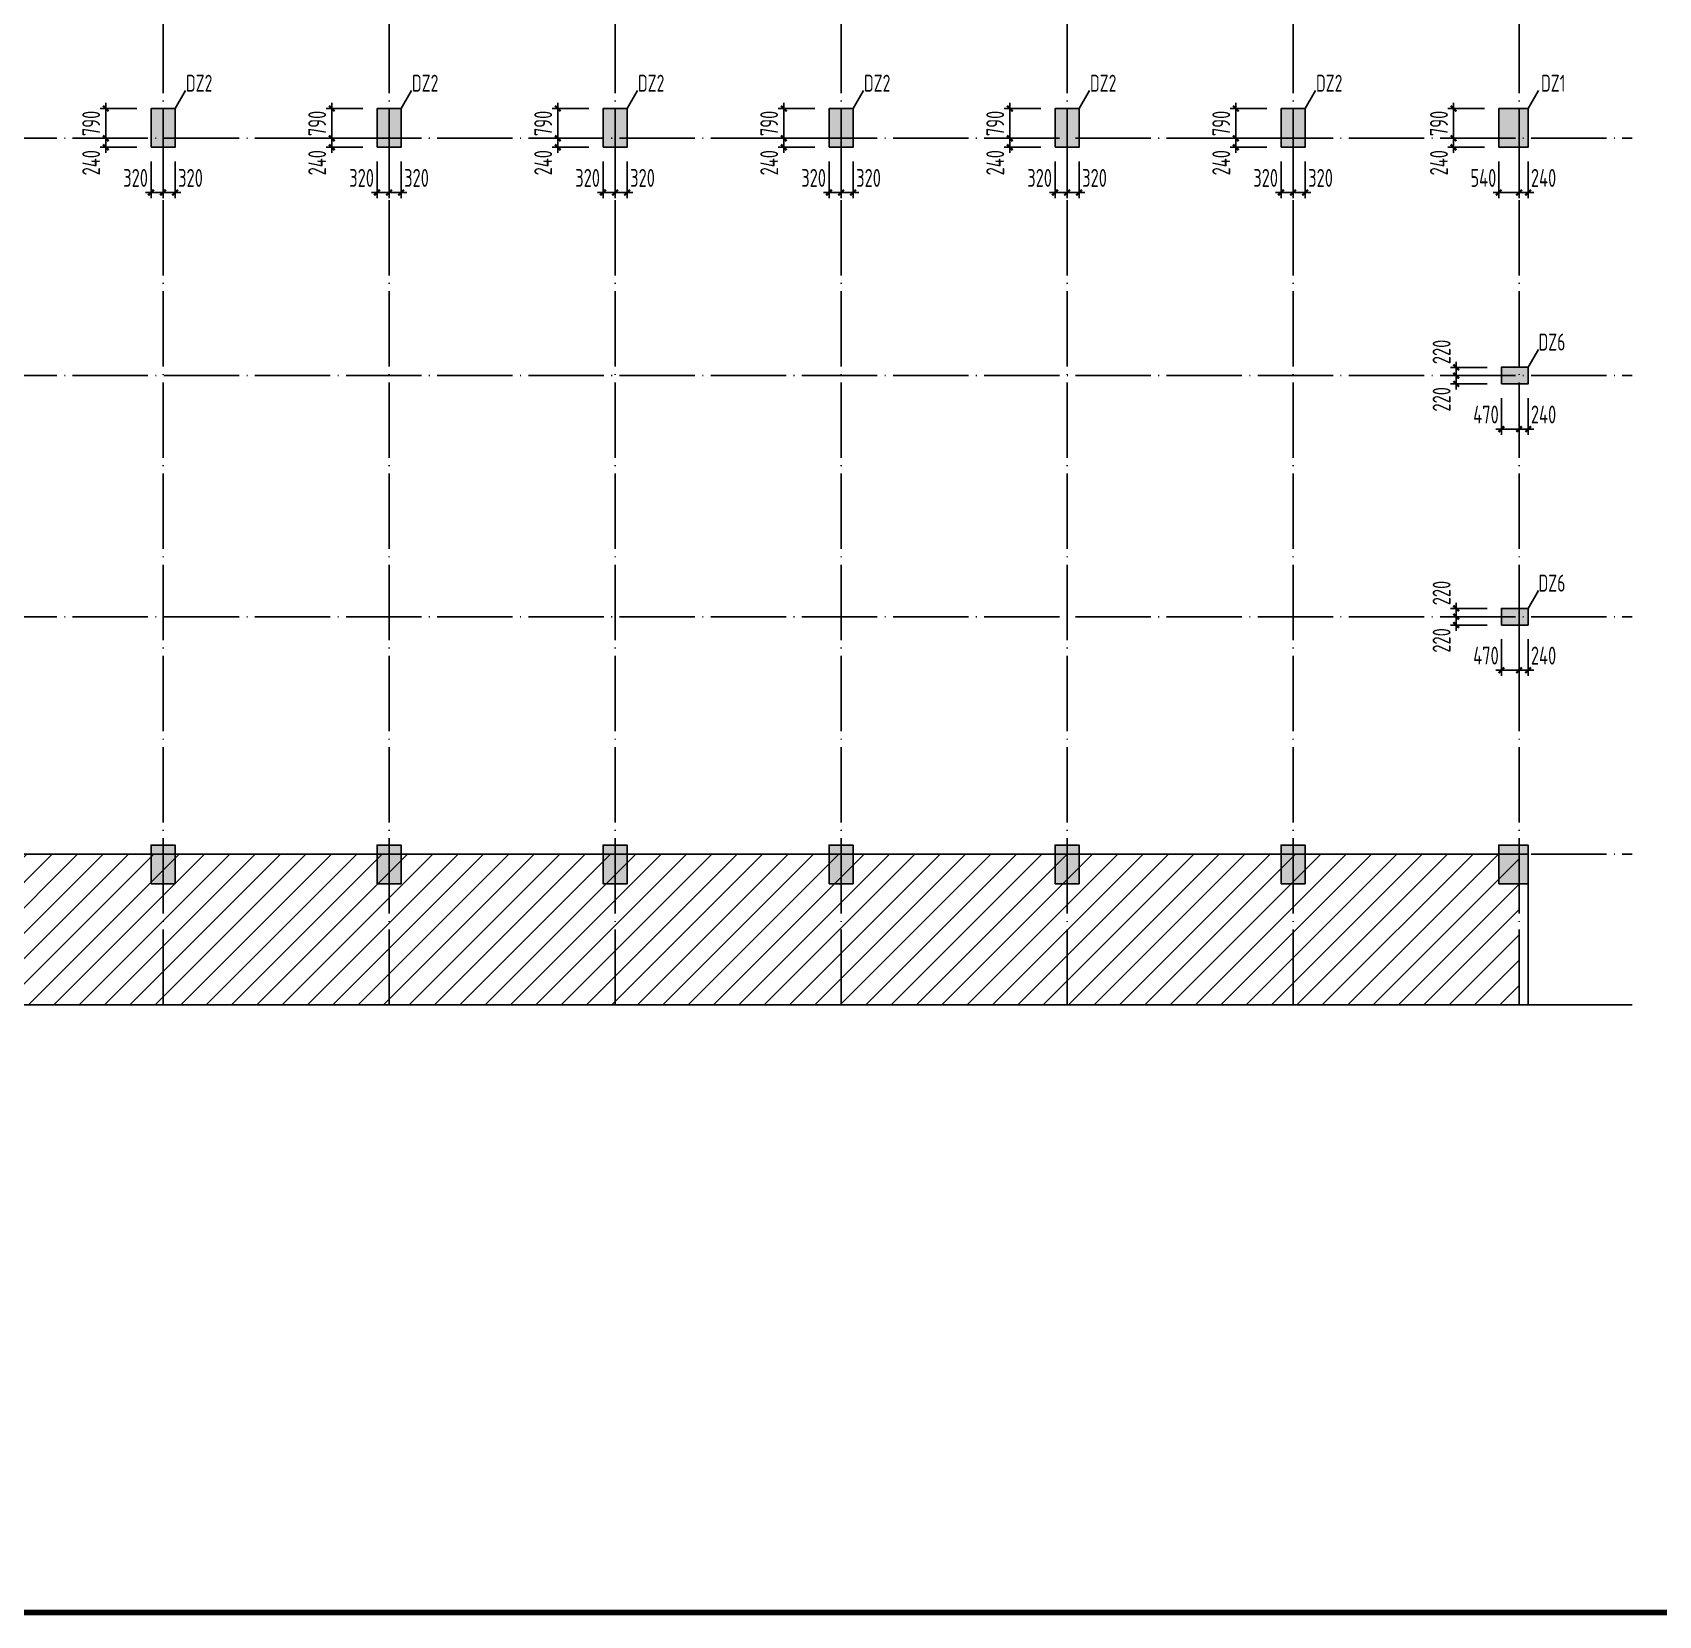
# Model space of a CAD drawing. Extents: x 2303022 to 2899168, y 17226141 to 18257813.
# Drawn here: x 2459841 to 2503007, y 17959585 to 18001603 of the extents above; entities that cross this region are included whole.
import ezdxf
from ezdxf.enums import TextEntityAlignment as Align

# ---------------------------------------------------------------- set-up
doc = ezdxf.new("R2010")
doc.units = 0
doc.header["$LTSCALE"] = 1000
doc.header["$MEASUREMENT"] = 0
doc.linetypes.add('DOTE', pattern=[2.42, 2, -0.2, 0.02, -0.2])
doc.layers.get('Defpoints').update_dxf_attribs({"color": 250})
for name, color, linetype in [('3T_WOOD', 21, 'Continuous'), ('COLU', 253, 'Continuous'), ('COLU_DIM', 3, 'Continuous'), ('COLU_HATCH', 251, 'Continuous'), ('DIM_SYMB', 165, 'Continuous'), ('DOTE', 1, 'DOTE'), ('LVTRY', 6, 'Continuous'), ('STAIR', 4, 'Continuous'), ('TK', 4, 'Continuous')]:
    doc.layers.add(name, color=color, linetype=linetype)
doc.styles.add('TSSD_Dimension', font='Tssdeng.shx', dxfattribs={"width": 0.7, "bigfont": 'hztxt.shx'})
doc.styles.add('TSSD_REIN', font='tssdeng.shx', dxfattribs={"width": 0.7, "bigfont": 'tssdchn.shx'})
doc.dimstyles.new('TSSD_150_150', dxfattribs={"dimtxt": 475, "dimasz": 150, "dimexe": 150, "dimexo": 375, "dimgap": 150, "dimtad": 1, "dimdec": 0, "dimzin": 0, "dimdsep": 46, "dimtxsty": 'TSSD_Dimension', "dimblk": 'ARCHTICK', "dimcen": 0, "dimdle": 150, "dimclrt": 7, "dimadec": 0, "dimazin": 0, "dimtfac": 1, "dimtdec": 0, "dimtix": 1, "dimtmove": 2, "dimatfit": 3, "dimfxl": 0, "dimtolj": 1, "dimtzin": 0, "dimarcsym": 0})

# ---------------------------------------------------------------- blocks, each defined once
blk = doc.blocks.new('GeYuanFrame_05228810', base_point=(20.09, 4.53))
at = {"layer": 'TK', "const_width": 1}
blk.add_lwpolyline([(45.09, 588.53), (1061.09, 588.53), (1061.09, 14.53), (45.09, 14.53)], close=True, dxfattribs=at)
blk = doc.blocks.new('_ArchTick')
at = {"color": 0, "linetype": 'ByBlock', "const_width": 0.4}
blk.add_lwpolyline([(-0.5, -0.5), (0.5, 0.5)], dxfattribs=at)
blk = doc.blocks.new('*D117')
at = {"layer": 'COLU_DIM', "color": 0, "lineweight": -2}
for p, q in [((2499307, 17998181), (2499307, 17997206)), ((2499547, 17998181), (2499547, 17997206)), ((2499307, 17997356), (2499157, 17997356)), ((2499547, 17997356), (2499307, 17997356)), ((2499547, 17997356), (2499697, 17997356))]:
    blk.add_line(p, q, dxfattribs=at)
at = {"layer": 'Defpoints', "color": 0}
for p in [(2499307, 17998556), (2499547, 17998556), (2499307, 17997356)]:
    blk.add_point(p, dxfattribs=at)
at = {"layer": 'COLU_DIM', "color": 0, "lineweight": -2, "xscale": 150, "yscale": 150, "zscale": 150}
blk.add_blockref('_ArchTick', (2499307, 17997356), dxfattribs=at)
at = {"layer": 'COLU_DIM', "color": 0, "lineweight": -2, "xscale": 150, "yscale": 150, "zscale": 150, "rotation": 180}
blk.add_blockref('_ArchTick', (2499547, 17997356), dxfattribs=at)
at = {"layer": 'COLU_DIM', "color": 7, "insert": (2499956, 17997744), "char_height": 475, "attachment_point": 5, "style": 'TSSD_Dimension'}
blk.add_mtext('\\A1;240', dxfattribs=at)
blk = doc.blocks.new('*D118')
at = {"layer": 'COLU_DIM', "color": 0, "lineweight": -2}
for p, q in [((2498767, 17998181), (2498767, 17997206)), ((2499307, 17998181), (2499307, 17997206)), ((2499457, 17997356), (2498617, 17997356))]:
    blk.add_line(p, q, dxfattribs=at)
at = {"layer": 'Defpoints', "color": 0}
for p in [(2498767, 17998556), (2499307, 17998556), (2498767, 17997356)]:
    blk.add_point(p, dxfattribs=at)
at = {"layer": 'COLU_DIM', "color": 0, "lineweight": -2, "xscale": 150, "yscale": 150, "zscale": 150, "rotation": 180}
blk.add_blockref('_ArchTick', (2498767, 17997356), dxfattribs=at)
at = {"layer": 'COLU_DIM', "color": 0, "lineweight": -2, "xscale": 150, "yscale": 150, "zscale": 150}
blk.add_blockref('_ArchTick', (2499307, 17997356), dxfattribs=at)
at = {"layer": 'COLU_DIM', "color": 7, "insert": (2498358, 17997744), "char_height": 475, "attachment_point": 5, "style": 'TSSD_Dimension'}
blk.add_mtext('\\A1;540', dxfattribs=at)
blk = doc.blocks.new('*D119')
at = {"layer": 'COLU_DIM', "color": 0, "lineweight": -2}
for p, q in [((2498392, 17998796), (2497417, 17998796)), ((2497567, 17998796), (2497567, 17998946)), ((2497567, 17998556), (2497567, 17998796)), ((2498392, 17998556), (2497417, 17998556)), ((2497567, 17998556), (2497567, 17998406))]:
    blk.add_line(p, q, dxfattribs=at)
at = {"layer": 'Defpoints', "color": 0}
for p in [(2497567, 17998796), (2498767, 17998796), (2498767, 17998556)]:
    blk.add_point(p, dxfattribs=at)
at = {"layer": 'COLU_DIM', "color": 0, "lineweight": -2, "xscale": 150, "yscale": 150, "zscale": 150}
for p, rotation in [((2497567, 17998796), 270), ((2497567, 17998556), 90)]:
    blk.add_blockref('_ArchTick', p, dxfattribs=dict(at, rotation=rotation))
at = {"layer": 'COLU_DIM', "color": 7, "insert": (2497179, 17998147), "char_height": 475, "attachment_point": 5, "rotation": 90, "style": 'TSSD_Dimension'}
blk.add_mtext('\\A1;240', dxfattribs=at)
blk = doc.blocks.new('*D120')
at = {"layer": 'COLU_DIM', "color": 0, "lineweight": -2}
for p, q in [((2497567, 17999586), (2497567, 17999736)), ((2498392, 17999586), (2497417, 17999586)), ((2497567, 17998796), (2497567, 17999586)), ((2498392, 17998796), (2497417, 17998796)), ((2497567, 17998796), (2497567, 17998646))]:
    blk.add_line(p, q, dxfattribs=at)
at = {"layer": 'Defpoints', "color": 0}
for p in [(2497567, 17999586), (2498767, 17999586), (2498767, 17998796)]:
    blk.add_point(p, dxfattribs=at)
at = {"layer": 'COLU_DIM', "color": 0, "lineweight": -2, "xscale": 150, "yscale": 150, "zscale": 150}
for p, rotation in [((2497567, 17999586), 270), ((2497567, 17998796), 90)]:
    blk.add_blockref('_ArchTick', p, dxfattribs=dict(at, rotation=rotation))
at = {"layer": 'COLU_DIM', "color": 7, "insert": (2497179, 17999191), "char_height": 475, "attachment_point": 5, "rotation": 90, "style": 'TSSD_Dimension'}
blk.add_mtext('\\A1;790', dxfattribs=at)
blk = doc.blocks.new('*D161')
at = {"layer": 'COLU_DIM', "color": 0, "lineweight": -2}
for p, q in [((2463307, 17998181), (2463307, 17997206)), ((2463627, 17998181), (2463627, 17997206)), ((2463777, 17997356), (2463157, 17997356))]:
    blk.add_line(p, q, dxfattribs=at)
at = {"layer": 'Defpoints', "color": 0}
for p in [(2463307, 17998556), (2463627, 17998556), (2463307, 17997356)]:
    blk.add_point(p, dxfattribs=at)
at = {"layer": 'COLU_DIM', "color": 0, "lineweight": -2, "xscale": 150, "yscale": 150, "zscale": 150, "rotation": 180}
blk.add_blockref('_ArchTick', (2463307, 17997356), dxfattribs=at)
at = {"layer": 'COLU_DIM', "color": 0, "lineweight": -2, "xscale": 150, "yscale": 150, "zscale": 150}
blk.add_blockref('_ArchTick', (2463627, 17997356), dxfattribs=at)
at = {"layer": 'COLU_DIM', "color": 7, "insert": (2464036, 17997744), "char_height": 475, "attachment_point": 5, "style": 'TSSD_Dimension'}
blk.add_mtext('\\A1;320', dxfattribs=at)
blk = doc.blocks.new('*D162')
at = {"layer": 'COLU_DIM', "color": 0, "lineweight": -2}
for p, q in [((2462987, 17998181), (2462987, 17997206)), ((2463307, 17998181), (2463307, 17997206)), ((2463457, 17997356), (2462837, 17997356))]:
    blk.add_line(p, q, dxfattribs=at)
at = {"layer": 'Defpoints', "color": 0}
for p in [(2462987, 17998556), (2463307, 17998556), (2462987, 17997356)]:
    blk.add_point(p, dxfattribs=at)
at = {"layer": 'COLU_DIM', "color": 0, "lineweight": -2, "xscale": 150, "yscale": 150, "zscale": 150, "rotation": 180}
blk.add_blockref('_ArchTick', (2462987, 17997356), dxfattribs=at)
at = {"layer": 'COLU_DIM', "color": 0, "lineweight": -2, "xscale": 150, "yscale": 150, "zscale": 150}
blk.add_blockref('_ArchTick', (2463307, 17997356), dxfattribs=at)
at = {"layer": 'COLU_DIM', "color": 7, "insert": (2462578, 17997744), "char_height": 475, "attachment_point": 5, "style": 'TSSD_Dimension'}
blk.add_mtext('\\A1;320', dxfattribs=at)
blk = doc.blocks.new('*D163')
at = {"layer": 'COLU_DIM', "color": 0, "lineweight": -2}
for p, q in [((2462612, 17998796), (2461637, 17998796)), ((2461787, 17998796), (2461787, 17998946)), ((2461787, 17998556), (2461787, 17998796)), ((2462612, 17998556), (2461637, 17998556)), ((2461787, 17998556), (2461787, 17998406))]:
    blk.add_line(p, q, dxfattribs=at)
at = {"layer": 'Defpoints', "color": 0}
for p in [(2461787, 17998796), (2462987, 17998796), (2462987, 17998556)]:
    blk.add_point(p, dxfattribs=at)
at = {"layer": 'COLU_DIM', "color": 0, "lineweight": -2, "xscale": 150, "yscale": 150, "zscale": 150}
for p, rotation in [((2461787, 17998796), 270), ((2461787, 17998556), 90)]:
    blk.add_blockref('_ArchTick', p, dxfattribs=dict(at, rotation=rotation))
at = {"layer": 'COLU_DIM', "color": 7, "insert": (2461399, 17998147), "char_height": 475, "attachment_point": 5, "rotation": 90, "style": 'TSSD_Dimension'}
blk.add_mtext('\\A1;240', dxfattribs=at)
blk = doc.blocks.new('*D164')
at = {"layer": 'COLU_DIM', "color": 0, "lineweight": -2}
for p, q in [((2461787, 17999586), (2461787, 17999736)), ((2462612, 17999586), (2461637, 17999586)), ((2461787, 17998796), (2461787, 17999586)), ((2462612, 17998796), (2461637, 17998796)), ((2461787, 17998796), (2461787, 17998646))]:
    blk.add_line(p, q, dxfattribs=at)
at = {"layer": 'Defpoints', "color": 0}
for p in [(2461787, 17999586), (2462987, 17999586), (2462987, 17998796)]:
    blk.add_point(p, dxfattribs=at)
at = {"layer": 'COLU_DIM', "color": 0, "lineweight": -2, "xscale": 150, "yscale": 150, "zscale": 150}
for p, rotation in [((2461787, 17999586), 270), ((2461787, 17998796), 90)]:
    blk.add_blockref('_ArchTick', p, dxfattribs=dict(at, rotation=rotation))
at = {"layer": 'COLU_DIM', "color": 7, "insert": (2461399, 17999191), "char_height": 475, "attachment_point": 5, "rotation": 90, "style": 'TSSD_Dimension'}
blk.add_mtext('\\A1;790', dxfattribs=at)
blk = doc.blocks.new('*D165')
at = {"layer": 'COLU_DIM', "color": 0, "lineweight": -2}
for p, q in [((2469307, 17998181), (2469307, 17997206)), ((2469627, 17998181), (2469627, 17997206)), ((2469777, 17997356), (2469157, 17997356))]:
    blk.add_line(p, q, dxfattribs=at)
at = {"layer": 'Defpoints', "color": 0}
for p in [(2469307, 17998556), (2469627, 17998556), (2469307, 17997356)]:
    blk.add_point(p, dxfattribs=at)
at = {"layer": 'COLU_DIM', "color": 0, "lineweight": -2, "xscale": 150, "yscale": 150, "zscale": 150, "rotation": 180}
blk.add_blockref('_ArchTick', (2469307, 17997356), dxfattribs=at)
at = {"layer": 'COLU_DIM', "color": 0, "lineweight": -2, "xscale": 150, "yscale": 150, "zscale": 150}
blk.add_blockref('_ArchTick', (2469627, 17997356), dxfattribs=at)
at = {"layer": 'COLU_DIM', "color": 7, "insert": (2470036, 17997744), "char_height": 475, "attachment_point": 5, "style": 'TSSD_Dimension'}
blk.add_mtext('\\A1;320', dxfattribs=at)
blk = doc.blocks.new('*D166')
at = {"layer": 'COLU_DIM', "color": 0, "lineweight": -2}
for p, q in [((2468987, 17998181), (2468987, 17997206)), ((2469307, 17998181), (2469307, 17997206)), ((2469457, 17997356), (2468837, 17997356))]:
    blk.add_line(p, q, dxfattribs=at)
at = {"layer": 'Defpoints', "color": 0}
for p in [(2468987, 17998556), (2469307, 17998556), (2468987, 17997356)]:
    blk.add_point(p, dxfattribs=at)
at = {"layer": 'COLU_DIM', "color": 0, "lineweight": -2, "xscale": 150, "yscale": 150, "zscale": 150, "rotation": 180}
blk.add_blockref('_ArchTick', (2468987, 17997356), dxfattribs=at)
at = {"layer": 'COLU_DIM', "color": 0, "lineweight": -2, "xscale": 150, "yscale": 150, "zscale": 150}
blk.add_blockref('_ArchTick', (2469307, 17997356), dxfattribs=at)
at = {"layer": 'COLU_DIM', "color": 7, "insert": (2468578, 17997744), "char_height": 475, "attachment_point": 5, "style": 'TSSD_Dimension'}
blk.add_mtext('\\A1;320', dxfattribs=at)
blk = doc.blocks.new('*D167')
at = {"layer": 'COLU_DIM', "color": 0, "lineweight": -2}
for p, q in [((2468612, 17998796), (2467637, 17998796)), ((2467787, 17998796), (2467787, 17998946)), ((2467787, 17998556), (2467787, 17998796)), ((2468612, 17998556), (2467637, 17998556)), ((2467787, 17998556), (2467787, 17998406))]:
    blk.add_line(p, q, dxfattribs=at)
at = {"layer": 'Defpoints', "color": 0}
for p in [(2467787, 17998796), (2468987, 17998796), (2468987, 17998556)]:
    blk.add_point(p, dxfattribs=at)
at = {"layer": 'COLU_DIM', "color": 0, "lineweight": -2, "xscale": 150, "yscale": 150, "zscale": 150}
for p, rotation in [((2467787, 17998796), 270), ((2467787, 17998556), 90)]:
    blk.add_blockref('_ArchTick', p, dxfattribs=dict(at, rotation=rotation))
at = {"layer": 'COLU_DIM', "color": 7, "insert": (2467399, 17998147), "char_height": 475, "attachment_point": 5, "rotation": 90, "style": 'TSSD_Dimension'}
blk.add_mtext('\\A1;240', dxfattribs=at)
blk = doc.blocks.new('*D168')
at = {"layer": 'COLU_DIM', "color": 0, "lineweight": -2}
for p, q in [((2467787, 17999586), (2467787, 17999736)), ((2468612, 17999586), (2467637, 17999586)), ((2467787, 17998796), (2467787, 17999586)), ((2468612, 17998796), (2467637, 17998796)), ((2467787, 17998796), (2467787, 17998646))]:
    blk.add_line(p, q, dxfattribs=at)
at = {"layer": 'Defpoints', "color": 0}
for p in [(2467787, 17999586), (2468987, 17999586), (2468987, 17998796)]:
    blk.add_point(p, dxfattribs=at)
at = {"layer": 'COLU_DIM', "color": 0, "lineweight": -2, "xscale": 150, "yscale": 150, "zscale": 150}
for p, rotation in [((2467787, 17999586), 270), ((2467787, 17998796), 90)]:
    blk.add_blockref('_ArchTick', p, dxfattribs=dict(at, rotation=rotation))
at = {"layer": 'COLU_DIM', "color": 7, "insert": (2467399, 17999191), "char_height": 475, "attachment_point": 5, "rotation": 90, "style": 'TSSD_Dimension'}
blk.add_mtext('\\A1;790', dxfattribs=at)
blk = doc.blocks.new('*D169')
at = {"layer": 'COLU_DIM', "color": 0, "lineweight": -2}
for p, q in [((2475307, 17998181), (2475307, 17997206)), ((2475627, 17998181), (2475627, 17997206)), ((2475777, 17997356), (2475157, 17997356))]:
    blk.add_line(p, q, dxfattribs=at)
at = {"layer": 'Defpoints', "color": 0}
for p in [(2475307, 17998556), (2475627, 17998556), (2475307, 17997356)]:
    blk.add_point(p, dxfattribs=at)
at = {"layer": 'COLU_DIM', "color": 0, "lineweight": -2, "xscale": 150, "yscale": 150, "zscale": 150, "rotation": 180}
blk.add_blockref('_ArchTick', (2475307, 17997356), dxfattribs=at)
at = {"layer": 'COLU_DIM', "color": 0, "lineweight": -2, "xscale": 150, "yscale": 150, "zscale": 150}
blk.add_blockref('_ArchTick', (2475627, 17997356), dxfattribs=at)
at = {"layer": 'COLU_DIM', "color": 7, "insert": (2476036, 17997744), "char_height": 475, "attachment_point": 5, "style": 'TSSD_Dimension'}
blk.add_mtext('\\A1;320', dxfattribs=at)
blk = doc.blocks.new('*D170')
at = {"layer": 'COLU_DIM', "color": 0, "lineweight": -2}
for p, q in [((2474987, 17998181), (2474987, 17997206)), ((2475307, 17998181), (2475307, 17997206)), ((2475457, 17997356), (2474837, 17997356))]:
    blk.add_line(p, q, dxfattribs=at)
at = {"layer": 'Defpoints', "color": 0}
for p in [(2474987, 17998556), (2475307, 17998556), (2474987, 17997356)]:
    blk.add_point(p, dxfattribs=at)
at = {"layer": 'COLU_DIM', "color": 0, "lineweight": -2, "xscale": 150, "yscale": 150, "zscale": 150, "rotation": 180}
blk.add_blockref('_ArchTick', (2474987, 17997356), dxfattribs=at)
at = {"layer": 'COLU_DIM', "color": 0, "lineweight": -2, "xscale": 150, "yscale": 150, "zscale": 150}
blk.add_blockref('_ArchTick', (2475307, 17997356), dxfattribs=at)
at = {"layer": 'COLU_DIM', "color": 7, "insert": (2474578, 17997744), "char_height": 475, "attachment_point": 5, "style": 'TSSD_Dimension'}
blk.add_mtext('\\A1;320', dxfattribs=at)
blk = doc.blocks.new('*D171')
at = {"layer": 'COLU_DIM', "color": 0, "lineweight": -2}
for p, q in [((2474612, 17998796), (2473637, 17998796)), ((2473787, 17998796), (2473787, 17998946)), ((2473787, 17998556), (2473787, 17998796)), ((2474612, 17998556), (2473637, 17998556)), ((2473787, 17998556), (2473787, 17998406))]:
    blk.add_line(p, q, dxfattribs=at)
at = {"layer": 'Defpoints', "color": 0}
for p in [(2473787, 17998796), (2474987, 17998796), (2474987, 17998556)]:
    blk.add_point(p, dxfattribs=at)
at = {"layer": 'COLU_DIM', "color": 0, "lineweight": -2, "xscale": 150, "yscale": 150, "zscale": 150}
for p, rotation in [((2473787, 17998796), 270), ((2473787, 17998556), 90)]:
    blk.add_blockref('_ArchTick', p, dxfattribs=dict(at, rotation=rotation))
at = {"layer": 'COLU_DIM', "color": 7, "insert": (2473399, 17998147), "char_height": 475, "attachment_point": 5, "rotation": 90, "style": 'TSSD_Dimension'}
blk.add_mtext('\\A1;240', dxfattribs=at)
blk = doc.blocks.new('*D172')
at = {"layer": 'COLU_DIM', "color": 0, "lineweight": -2}
for p, q in [((2473787, 17999586), (2473787, 17999736)), ((2474612, 17999586), (2473637, 17999586)), ((2473787, 17998796), (2473787, 17999586)), ((2474612, 17998796), (2473637, 17998796)), ((2473787, 17998796), (2473787, 17998646))]:
    blk.add_line(p, q, dxfattribs=at)
at = {"layer": 'Defpoints', "color": 0}
for p in [(2473787, 17999586), (2474987, 17999586), (2474987, 17998796)]:
    blk.add_point(p, dxfattribs=at)
at = {"layer": 'COLU_DIM', "color": 0, "lineweight": -2, "xscale": 150, "yscale": 150, "zscale": 150}
for p, rotation in [((2473787, 17999586), 270), ((2473787, 17998796), 90)]:
    blk.add_blockref('_ArchTick', p, dxfattribs=dict(at, rotation=rotation))
at = {"layer": 'COLU_DIM', "color": 7, "insert": (2473399, 17999191), "char_height": 475, "attachment_point": 5, "rotation": 90, "style": 'TSSD_Dimension'}
blk.add_mtext('\\A1;790', dxfattribs=at)
blk = doc.blocks.new('*D173')
at = {"layer": 'COLU_DIM', "color": 0, "lineweight": -2}
for p, q in [((2481307, 17998181), (2481307, 17997206)), ((2481627, 17998181), (2481627, 17997206)), ((2481777, 17997356), (2481157, 17997356))]:
    blk.add_line(p, q, dxfattribs=at)
at = {"layer": 'Defpoints', "color": 0}
for p in [(2481307, 17998556), (2481627, 17998556), (2481307, 17997356)]:
    blk.add_point(p, dxfattribs=at)
at = {"layer": 'COLU_DIM', "color": 0, "lineweight": -2, "xscale": 150, "yscale": 150, "zscale": 150, "rotation": 180}
blk.add_blockref('_ArchTick', (2481307, 17997356), dxfattribs=at)
at = {"layer": 'COLU_DIM', "color": 0, "lineweight": -2, "xscale": 150, "yscale": 150, "zscale": 150}
blk.add_blockref('_ArchTick', (2481627, 17997356), dxfattribs=at)
at = {"layer": 'COLU_DIM', "color": 7, "insert": (2482036, 17997744), "char_height": 475, "attachment_point": 5, "style": 'TSSD_Dimension'}
blk.add_mtext('\\A1;320', dxfattribs=at)
blk = doc.blocks.new('*D174')
at = {"layer": 'COLU_DIM', "color": 0, "lineweight": -2}
for p, q in [((2480987, 17998181), (2480987, 17997206)), ((2481307, 17998181), (2481307, 17997206)), ((2481457, 17997356), (2480837, 17997356))]:
    blk.add_line(p, q, dxfattribs=at)
at = {"layer": 'Defpoints', "color": 0}
for p in [(2480987, 17998556), (2481307, 17998556), (2480987, 17997356)]:
    blk.add_point(p, dxfattribs=at)
at = {"layer": 'COLU_DIM', "color": 0, "lineweight": -2, "xscale": 150, "yscale": 150, "zscale": 150, "rotation": 180}
blk.add_blockref('_ArchTick', (2480987, 17997356), dxfattribs=at)
at = {"layer": 'COLU_DIM', "color": 0, "lineweight": -2, "xscale": 150, "yscale": 150, "zscale": 150}
blk.add_blockref('_ArchTick', (2481307, 17997356), dxfattribs=at)
at = {"layer": 'COLU_DIM', "color": 7, "insert": (2480578, 17997744), "char_height": 475, "attachment_point": 5, "style": 'TSSD_Dimension'}
blk.add_mtext('\\A1;320', dxfattribs=at)
blk = doc.blocks.new('*D175')
at = {"layer": 'COLU_DIM', "color": 0, "lineweight": -2}
for p, q in [((2480612, 17998796), (2479637, 17998796)), ((2479787, 17998796), (2479787, 17998946)), ((2479787, 17998556), (2479787, 17998796)), ((2480612, 17998556), (2479637, 17998556)), ((2479787, 17998556), (2479787, 17998406))]:
    blk.add_line(p, q, dxfattribs=at)
at = {"layer": 'Defpoints', "color": 0}
for p in [(2479787, 17998796), (2480987, 17998796), (2480987, 17998556)]:
    blk.add_point(p, dxfattribs=at)
at = {"layer": 'COLU_DIM', "color": 0, "lineweight": -2, "xscale": 150, "yscale": 150, "zscale": 150}
for p, rotation in [((2479787, 17998796), 270), ((2479787, 17998556), 90)]:
    blk.add_blockref('_ArchTick', p, dxfattribs=dict(at, rotation=rotation))
at = {"layer": 'COLU_DIM', "color": 7, "insert": (2479399, 17998147), "char_height": 475, "attachment_point": 5, "rotation": 90, "style": 'TSSD_Dimension'}
blk.add_mtext('\\A1;240', dxfattribs=at)
blk = doc.blocks.new('*D176')
at = {"layer": 'COLU_DIM', "color": 0, "lineweight": -2}
for p, q in [((2479787, 17999586), (2479787, 17999736)), ((2480612, 17999586), (2479637, 17999586)), ((2479787, 17998796), (2479787, 17999586)), ((2480612, 17998796), (2479637, 17998796)), ((2479787, 17998796), (2479787, 17998646))]:
    blk.add_line(p, q, dxfattribs=at)
at = {"layer": 'Defpoints', "color": 0}
for p in [(2479787, 17999586), (2480987, 17999586), (2480987, 17998796)]:
    blk.add_point(p, dxfattribs=at)
at = {"layer": 'COLU_DIM', "color": 0, "lineweight": -2, "xscale": 150, "yscale": 150, "zscale": 150}
for p, rotation in [((2479787, 17999586), 270), ((2479787, 17998796), 90)]:
    blk.add_blockref('_ArchTick', p, dxfattribs=dict(at, rotation=rotation))
at = {"layer": 'COLU_DIM', "color": 7, "insert": (2479399, 17999191), "char_height": 475, "attachment_point": 5, "rotation": 90, "style": 'TSSD_Dimension'}
blk.add_mtext('\\A1;790', dxfattribs=at)
blk = doc.blocks.new('*D177')
at = {"layer": 'COLU_DIM', "color": 0, "lineweight": -2}
for p, q in [((2487307, 17998181), (2487307, 17997206)), ((2487627, 17998181), (2487627, 17997206)), ((2487777, 17997356), (2487157, 17997356))]:
    blk.add_line(p, q, dxfattribs=at)
at = {"layer": 'Defpoints', "color": 0}
for p in [(2487307, 17998556), (2487627, 17998556), (2487307, 17997356)]:
    blk.add_point(p, dxfattribs=at)
at = {"layer": 'COLU_DIM', "color": 0, "lineweight": -2, "xscale": 150, "yscale": 150, "zscale": 150, "rotation": 180}
blk.add_blockref('_ArchTick', (2487307, 17997356), dxfattribs=at)
at = {"layer": 'COLU_DIM', "color": 0, "lineweight": -2, "xscale": 150, "yscale": 150, "zscale": 150}
blk.add_blockref('_ArchTick', (2487627, 17997356), dxfattribs=at)
at = {"layer": 'COLU_DIM', "color": 7, "insert": (2488036, 17997744), "char_height": 475, "attachment_point": 5, "style": 'TSSD_Dimension'}
blk.add_mtext('\\A1;320', dxfattribs=at)
blk = doc.blocks.new('*D178')
at = {"layer": 'COLU_DIM', "color": 0, "lineweight": -2}
for p, q in [((2486987, 17998181), (2486987, 17997206)), ((2487307, 17998181), (2487307, 17997206)), ((2487457, 17997356), (2486837, 17997356))]:
    blk.add_line(p, q, dxfattribs=at)
at = {"layer": 'Defpoints', "color": 0}
for p in [(2486987, 17998556), (2487307, 17998556), (2486987, 17997356)]:
    blk.add_point(p, dxfattribs=at)
at = {"layer": 'COLU_DIM', "color": 0, "lineweight": -2, "xscale": 150, "yscale": 150, "zscale": 150, "rotation": 180}
blk.add_blockref('_ArchTick', (2486987, 17997356), dxfattribs=at)
at = {"layer": 'COLU_DIM', "color": 0, "lineweight": -2, "xscale": 150, "yscale": 150, "zscale": 150}
blk.add_blockref('_ArchTick', (2487307, 17997356), dxfattribs=at)
at = {"layer": 'COLU_DIM', "color": 7, "insert": (2486578, 17997744), "char_height": 475, "attachment_point": 5, "style": 'TSSD_Dimension'}
blk.add_mtext('\\A1;320', dxfattribs=at)
blk = doc.blocks.new('*D179')
at = {"layer": 'COLU_DIM', "color": 0, "lineweight": -2}
for p, q in [((2486612, 17998796), (2485637, 17998796)), ((2485787, 17998796), (2485787, 17998946)), ((2485787, 17998556), (2485787, 17998796)), ((2486612, 17998556), (2485637, 17998556)), ((2485787, 17998556), (2485787, 17998406))]:
    blk.add_line(p, q, dxfattribs=at)
at = {"layer": 'Defpoints', "color": 0}
for p in [(2485787, 17998796), (2486987, 17998796), (2486987, 17998556)]:
    blk.add_point(p, dxfattribs=at)
at = {"layer": 'COLU_DIM', "color": 0, "lineweight": -2, "xscale": 150, "yscale": 150, "zscale": 150}
for p, rotation in [((2485787, 17998796), 270), ((2485787, 17998556), 90)]:
    blk.add_blockref('_ArchTick', p, dxfattribs=dict(at, rotation=rotation))
at = {"layer": 'COLU_DIM', "color": 7, "insert": (2485399, 17998147), "char_height": 475, "attachment_point": 5, "rotation": 90, "style": 'TSSD_Dimension'}
blk.add_mtext('\\A1;240', dxfattribs=at)
blk = doc.blocks.new('*D180')
at = {"layer": 'COLU_DIM', "color": 0, "lineweight": -2}
for p, q in [((2485787, 17999586), (2485787, 17999736)), ((2486612, 17999586), (2485637, 17999586)), ((2485787, 17998796), (2485787, 17999586)), ((2486612, 17998796), (2485637, 17998796)), ((2485787, 17998796), (2485787, 17998646))]:
    blk.add_line(p, q, dxfattribs=at)
at = {"layer": 'Defpoints', "color": 0}
for p in [(2485787, 17999586), (2486987, 17999586), (2486987, 17998796)]:
    blk.add_point(p, dxfattribs=at)
at = {"layer": 'COLU_DIM', "color": 0, "lineweight": -2, "xscale": 150, "yscale": 150, "zscale": 150}
for p, rotation in [((2485787, 17999586), 270), ((2485787, 17998796), 90)]:
    blk.add_blockref('_ArchTick', p, dxfattribs=dict(at, rotation=rotation))
at = {"layer": 'COLU_DIM', "color": 7, "insert": (2485399, 17999191), "char_height": 475, "attachment_point": 5, "rotation": 90, "style": 'TSSD_Dimension'}
blk.add_mtext('\\A1;790', dxfattribs=at)
blk = doc.blocks.new('*D181')
at = {"layer": 'COLU_DIM', "color": 0, "lineweight": -2}
for p, q in [((2493307, 17998181), (2493307, 17997206)), ((2493627, 17998181), (2493627, 17997206)), ((2493777, 17997356), (2493157, 17997356))]:
    blk.add_line(p, q, dxfattribs=at)
at = {"layer": 'Defpoints', "color": 0}
for p in [(2493307, 17998556), (2493627, 17998556), (2493307, 17997356)]:
    blk.add_point(p, dxfattribs=at)
at = {"layer": 'COLU_DIM', "color": 0, "lineweight": -2, "xscale": 150, "yscale": 150, "zscale": 150, "rotation": 180}
blk.add_blockref('_ArchTick', (2493307, 17997356), dxfattribs=at)
at = {"layer": 'COLU_DIM', "color": 0, "lineweight": -2, "xscale": 150, "yscale": 150, "zscale": 150}
blk.add_blockref('_ArchTick', (2493627, 17997356), dxfattribs=at)
at = {"layer": 'COLU_DIM', "color": 7, "insert": (2494036, 17997744), "char_height": 475, "attachment_point": 5, "style": 'TSSD_Dimension'}
blk.add_mtext('\\A1;320', dxfattribs=at)
blk = doc.blocks.new('*D182')
at = {"layer": 'COLU_DIM', "color": 0, "lineweight": -2}
for p, q in [((2492987, 17998181), (2492987, 17997206)), ((2493307, 17998181), (2493307, 17997206)), ((2493457, 17997356), (2492837, 17997356))]:
    blk.add_line(p, q, dxfattribs=at)
at = {"layer": 'Defpoints', "color": 0}
for p in [(2492987, 17998556), (2493307, 17998556), (2492987, 17997356)]:
    blk.add_point(p, dxfattribs=at)
at = {"layer": 'COLU_DIM', "color": 0, "lineweight": -2, "xscale": 150, "yscale": 150, "zscale": 150, "rotation": 180}
blk.add_blockref('_ArchTick', (2492987, 17997356), dxfattribs=at)
at = {"layer": 'COLU_DIM', "color": 0, "lineweight": -2, "xscale": 150, "yscale": 150, "zscale": 150}
blk.add_blockref('_ArchTick', (2493307, 17997356), dxfattribs=at)
at = {"layer": 'COLU_DIM', "color": 7, "insert": (2492578, 17997744), "char_height": 475, "attachment_point": 5, "style": 'TSSD_Dimension'}
blk.add_mtext('\\A1;320', dxfattribs=at)
blk = doc.blocks.new('*D183')
at = {"layer": 'COLU_DIM', "color": 0, "lineweight": -2}
for p, q in [((2492612, 17998796), (2491637, 17998796)), ((2491787, 17998796), (2491787, 17998946)), ((2491787, 17998556), (2491787, 17998796)), ((2492612, 17998556), (2491637, 17998556)), ((2491787, 17998556), (2491787, 17998406))]:
    blk.add_line(p, q, dxfattribs=at)
at = {"layer": 'Defpoints', "color": 0}
for p in [(2491787, 17998796), (2492987, 17998796), (2492987, 17998556)]:
    blk.add_point(p, dxfattribs=at)
at = {"layer": 'COLU_DIM', "color": 0, "lineweight": -2, "xscale": 150, "yscale": 150, "zscale": 150}
for p, rotation in [((2491787, 17998796), 270), ((2491787, 17998556), 90)]:
    blk.add_blockref('_ArchTick', p, dxfattribs=dict(at, rotation=rotation))
at = {"layer": 'COLU_DIM', "color": 7, "insert": (2491399, 17998147), "char_height": 475, "attachment_point": 5, "rotation": 90, "style": 'TSSD_Dimension'}
blk.add_mtext('\\A1;240', dxfattribs=at)
blk = doc.blocks.new('*D184')
at = {"layer": 'COLU_DIM', "color": 0, "lineweight": -2}
for p, q in [((2491787, 17999586), (2491787, 17999736)), ((2492612, 17999586), (2491637, 17999586)), ((2491787, 17998796), (2491787, 17999586)), ((2492612, 17998796), (2491637, 17998796)), ((2491787, 17998796), (2491787, 17998646))]:
    blk.add_line(p, q, dxfattribs=at)
at = {"layer": 'Defpoints', "color": 0}
for p in [(2491787, 17999586), (2492987, 17999586), (2492987, 17998796)]:
    blk.add_point(p, dxfattribs=at)
at = {"layer": 'COLU_DIM', "color": 0, "lineweight": -2, "xscale": 150, "yscale": 150, "zscale": 150}
for p, rotation in [((2491787, 17999586), 270), ((2491787, 17998796), 90)]:
    blk.add_blockref('_ArchTick', p, dxfattribs=dict(at, rotation=rotation))
at = {"layer": 'COLU_DIM', "color": 7, "insert": (2491399, 17999191), "char_height": 475, "attachment_point": 5, "rotation": 90, "style": 'TSSD_Dimension'}
blk.add_mtext('\\A1;790', dxfattribs=at)
blk = doc.blocks.new('qw342q321321321')
at = {"layer": 'COLU_HATCH'}
for points in [[(2462987, 17998556), (2462987, 17999586), (2463627, 17999586), (2463627, 17998556)], [(2468987, 17998556), (2468987, 17999586), (2469627, 17999586), (2469627, 17998556)], [(2474987, 17998556), (2474987, 17999586), (2475627, 17999586), (2475627, 17998556)], [(2480987, 17998556), (2480987, 17999586), (2481627, 17999586), (2481627, 17998556)], [(2486987, 17998556), (2486987, 17999586), (2487627, 17999586), (2487627, 17998556)], [(2492987, 17998556), (2492987, 17999586), (2493627, 17999586), (2493627, 17998556)], [(2498767, 17998556), (2498767, 17999586), (2499547, 17999586), (2499547, 17998556)]]:
    blk.add_hatch(color=256, dxfattribs=at).paths.add_polyline_path(points)
at = {"layer": 'COLU'}
for points in [[(2462987, 17998556), (2462987, 17999586), (2463627, 17999586), (2463627, 17998556)], [(2468987, 17998556), (2468987, 17999586), (2469627, 17999586), (2469627, 17998556)], [(2474987, 17998556), (2474987, 17999586), (2475627, 17999586), (2475627, 17998556)], [(2480987, 17998556), (2480987, 17999586), (2481627, 17999586), (2481627, 17998556)], [(2486987, 17998556), (2486987, 17999586), (2487627, 17999586), (2487627, 17998556)], [(2492987, 17998556), (2492987, 17999586), (2493627, 17999586), (2493627, 17998556)], [(2498767, 17998556), (2498767, 17999586), (2499547, 17999586), (2499547, 17998556)]]:
    blk.add_lwpolyline(points, close=True, dxfattribs=at)
blk = doc.blocks.new('*D302')
at = {"layer": 'COLU_DIM', "color": 0, "lineweight": -2}
for p, q in [((2499307, 17985501), (2499307, 17984526)), ((2499547, 17985501), (2499547, 17984526)), ((2499307, 17984676), (2499157, 17984676)), ((2499547, 17984676), (2499307, 17984676)), ((2499547, 17984676), (2499697, 17984676))]:
    blk.add_line(p, q, dxfattribs=at)
at = {"layer": 'Defpoints', "color": 0}
for p in [(2499307, 17985876), (2499547, 17985876), (2499307, 17984676)]:
    blk.add_point(p, dxfattribs=at)
at = {"layer": 'COLU_DIM', "color": 0, "lineweight": -2, "xscale": 150, "yscale": 150, "zscale": 150}
blk.add_blockref('_ArchTick', (2499307, 17984676), dxfattribs=at)
at = {"layer": 'COLU_DIM', "color": 0, "lineweight": -2, "xscale": 150, "yscale": 150, "zscale": 150, "rotation": 180}
blk.add_blockref('_ArchTick', (2499547, 17984676), dxfattribs=at)
at = {"layer": 'COLU_DIM', "color": 7, "insert": (2499956, 17985064), "char_height": 475, "attachment_point": 5, "style": 'TSSD_Dimension'}
blk.add_mtext('\\A1;240', dxfattribs=at)
blk = doc.blocks.new('*D303')
at = {"layer": 'COLU_DIM', "color": 0, "lineweight": -2}
for p, q in [((2498837, 17985501), (2498837, 17984526)), ((2499307, 17985501), (2499307, 17984526)), ((2499457, 17984676), (2498687, 17984676))]:
    blk.add_line(p, q, dxfattribs=at)
at = {"layer": 'Defpoints', "color": 0}
for p in [(2498837, 17985876), (2499307, 17985876), (2498837, 17984676)]:
    blk.add_point(p, dxfattribs=at)
at = {"layer": 'COLU_DIM', "color": 0, "lineweight": -2, "xscale": 150, "yscale": 150, "zscale": 150, "rotation": 180}
blk.add_blockref('_ArchTick', (2498837, 17984676), dxfattribs=at)
at = {"layer": 'COLU_DIM', "color": 0, "lineweight": -2, "xscale": 150, "yscale": 150, "zscale": 150}
blk.add_blockref('_ArchTick', (2499307, 17984676), dxfattribs=at)
at = {"layer": 'COLU_DIM', "color": 7, "insert": (2498428, 17985064), "char_height": 475, "attachment_point": 5, "style": 'TSSD_Dimension'}
blk.add_mtext('\\A1;470', dxfattribs=at)
blk = doc.blocks.new('*D304')
at = {"layer": 'COLU_DIM', "color": 0, "lineweight": -2}
for p, q in [((2498462, 17986096), (2497487, 17986096)), ((2498462, 17985876), (2497487, 17985876)), ((2497637, 17986096), (2497637, 17986246)), ((2497637, 17985876), (2497637, 17986096)), ((2497637, 17985876), (2497637, 17985726))]:
    blk.add_line(p, q, dxfattribs=at)
at = {"layer": 'Defpoints', "color": 0}
for p in [(2497637, 17986096), (2498837, 17986096), (2498837, 17985876)]:
    blk.add_point(p, dxfattribs=at)
at = {"layer": 'COLU_DIM', "color": 0, "lineweight": -2, "xscale": 150, "yscale": 150, "zscale": 150}
for p, rotation in [((2497637, 17986096), 270), ((2497637, 17985876), 90)]:
    blk.add_blockref('_ArchTick', p, dxfattribs=dict(at, rotation=rotation))
at = {"layer": 'COLU_DIM', "color": 7, "insert": (2497249, 17985467), "char_height": 475, "attachment_point": 5, "rotation": 90, "style": 'TSSD_Dimension'}
blk.add_mtext('\\A1;220', dxfattribs=at)
blk = doc.blocks.new('*D305')
at = {"layer": 'COLU_DIM', "color": 0, "lineweight": -2}
for p, q in [((2498462, 17986316), (2497487, 17986316)), ((2497637, 17986316), (2497637, 17986466)), ((2497637, 17986096), (2497637, 17986316)), ((2498462, 17986096), (2497487, 17986096)), ((2497637, 17986096), (2497637, 17985946))]:
    blk.add_line(p, q, dxfattribs=at)
at = {"layer": 'Defpoints', "color": 0}
for p in [(2497637, 17986316), (2498837, 17986316), (2498837, 17986096)]:
    blk.add_point(p, dxfattribs=at)
at = {"layer": 'COLU_DIM', "color": 0, "lineweight": -2, "xscale": 150, "yscale": 150, "zscale": 150}
for p, rotation in [((2497637, 17986316), 270), ((2497637, 17986096), 90)]:
    blk.add_blockref('_ArchTick', p, dxfattribs=dict(at, rotation=rotation))
at = {"layer": 'COLU_DIM', "color": 7, "insert": (2497249, 17986725), "char_height": 475, "attachment_point": 5, "rotation": 90, "style": 'TSSD_Dimension'}
blk.add_mtext('\\A1;220', dxfattribs=at)
blk = doc.blocks.new('*D306')
at = {"layer": 'COLU_DIM', "color": 0, "lineweight": -2}
for p, q in [((2499307, 17991901), (2499307, 17990926)), ((2499547, 17991901), (2499547, 17990926)), ((2499307, 17991076), (2499157, 17991076)), ((2499547, 17991076), (2499307, 17991076)), ((2499547, 17991076), (2499697, 17991076))]:
    blk.add_line(p, q, dxfattribs=at)
at = {"layer": 'Defpoints', "color": 0}
for p in [(2499307, 17992276), (2499547, 17992276), (2499307, 17991076)]:
    blk.add_point(p, dxfattribs=at)
at = {"layer": 'COLU_DIM', "color": 0, "lineweight": -2, "xscale": 150, "yscale": 150, "zscale": 150}
blk.add_blockref('_ArchTick', (2499307, 17991076), dxfattribs=at)
at = {"layer": 'COLU_DIM', "color": 0, "lineweight": -2, "xscale": 150, "yscale": 150, "zscale": 150, "rotation": 180}
blk.add_blockref('_ArchTick', (2499547, 17991076), dxfattribs=at)
at = {"layer": 'COLU_DIM', "color": 7, "insert": (2499956, 17991464), "char_height": 475, "attachment_point": 5, "style": 'TSSD_Dimension'}
blk.add_mtext('\\A1;240', dxfattribs=at)
blk = doc.blocks.new('*D307')
at = {"layer": 'COLU_DIM', "color": 0, "lineweight": -2}
for p, q in [((2498837, 17991901), (2498837, 17990926)), ((2499307, 17991901), (2499307, 17990926)), ((2499457, 17991076), (2498687, 17991076))]:
    blk.add_line(p, q, dxfattribs=at)
at = {"layer": 'Defpoints', "color": 0}
for p in [(2498837, 17992276), (2499307, 17992276), (2498837, 17991076)]:
    blk.add_point(p, dxfattribs=at)
at = {"layer": 'COLU_DIM', "color": 0, "lineweight": -2, "xscale": 150, "yscale": 150, "zscale": 150, "rotation": 180}
blk.add_blockref('_ArchTick', (2498837, 17991076), dxfattribs=at)
at = {"layer": 'COLU_DIM', "color": 0, "lineweight": -2, "xscale": 150, "yscale": 150, "zscale": 150}
blk.add_blockref('_ArchTick', (2499307, 17991076), dxfattribs=at)
at = {"layer": 'COLU_DIM', "color": 7, "insert": (2498428, 17991464), "char_height": 475, "attachment_point": 5, "style": 'TSSD_Dimension'}
blk.add_mtext('\\A1;470', dxfattribs=at)
blk = doc.blocks.new('*D308')
at = {"layer": 'COLU_DIM', "color": 0, "lineweight": -2}
for p, q in [((2498462, 17992496), (2497487, 17992496)), ((2497637, 17992496), (2497637, 17992646)), ((2497637, 17992276), (2497637, 17992496)), ((2498462, 17992276), (2497487, 17992276)), ((2497637, 17992276), (2497637, 17992126))]:
    blk.add_line(p, q, dxfattribs=at)
at = {"layer": 'Defpoints', "color": 0}
for p in [(2497637, 17992496), (2498837, 17992496), (2498837, 17992276)]:
    blk.add_point(p, dxfattribs=at)
at = {"layer": 'COLU_DIM', "color": 0, "lineweight": -2, "xscale": 150, "yscale": 150, "zscale": 150}
for p, rotation in [((2497637, 17992496), 270), ((2497637, 17992276), 90)]:
    blk.add_blockref('_ArchTick', p, dxfattribs=dict(at, rotation=rotation))
at = {"layer": 'COLU_DIM', "color": 7, "insert": (2497249, 17991867), "char_height": 475, "attachment_point": 5, "rotation": 90, "style": 'TSSD_Dimension'}
blk.add_mtext('\\A1;220', dxfattribs=at)
blk = doc.blocks.new('*D309')
at = {"layer": 'COLU_DIM', "color": 0, "lineweight": -2}
for p, q in [((2497637, 17992716), (2497637, 17992866)), ((2498462, 17992716), (2497487, 17992716)), ((2498462, 17992496), (2497487, 17992496)), ((2497637, 17992496), (2497637, 17992716)), ((2497637, 17992496), (2497637, 17992346))]:
    blk.add_line(p, q, dxfattribs=at)
at = {"layer": 'Defpoints', "color": 0}
for p in [(2497637, 17992716), (2498837, 17992716), (2498837, 17992496)]:
    blk.add_point(p, dxfattribs=at)
at = {"layer": 'COLU_DIM', "color": 0, "lineweight": -2, "xscale": 150, "yscale": 150, "zscale": 150}
for p, rotation in [((2497637, 17992716), 270), ((2497637, 17992496), 90)]:
    blk.add_blockref('_ArchTick', p, dxfattribs=dict(at, rotation=rotation))
at = {"layer": 'COLU_DIM', "color": 7, "insert": (2497249, 17993125), "char_height": 475, "attachment_point": 5, "rotation": 90, "style": 'TSSD_Dimension'}
blk.add_mtext('\\A1;220', dxfattribs=at)

msp = doc.modelspace()

# ---------------------------------------------------------------- hatches: boundary and pattern name
h = msp.add_hatch()
h.set_pattern_fill('ANSI31', color=250, scale=300, style=0)
h.set_pattern_definition([(45, (310515.06, -907007.16), (-336.759605, 336.759605), [])])
h.paths.add_polyline_path([(2499307, 17979796.1), (2391307, 17979796.1), (2391307, 17975796.1), (2445193.5, 17975796.1), (2445269.9, 17976006.1), (2445344, 17975586.1), (2445418.5, 17975796.1), (2499307, 17975796.1)])
h.paths.add_polyline_path([(2444099.8, 17977374), (2444855.9, 17977374), (2444855.9, 17978621.5), (2444099.8, 17978621.5)], flags=24)
h.paths.add_polyline_path([(2442726.4, 17977350.3), (2444528, 17977350.3), (2444528, 17978671.8), (2442726.4, 17978671.8)], flags=24)
h.paths.add_polyline_path([(2441718, 17977374), (2443154.6, 17977374), (2443154.6, 17978621.5), (2441718, 17978621.5)], flags=24)
h.paths.add_polyline_path([(2440339.9, 17977334.2), (2442150.9, 17977334.2), (2442150.9, 17978684.2), (2440339.9, 17978684.2)], flags=24)
at = {"layer": 'COLU_HATCH'}
for points in [[(2498837, 17992276.1), (2498837, 17992716.1), (2499547, 17992716.1), (2499547, 17992276.1)], [(2498837, 17985876.1), (2498837, 17986316.1), (2499547, 17986316.1), (2499547, 17985876.1)]]:
    msp.add_hatch(color=256, dxfattribs=at).paths.add_polyline_path(points)

# ---------------------------------------------------------------- linework, layer by layer
at = {"layer": 'COLU'}
for points in [[(2498837, 17992276.1), (2498837, 17992716.1), (2499547, 17992716.1), (2499547, 17992276.1)], [(2498837, 17985876.1), (2498837, 17986316.1), (2499547, 17986316.1), (2499547, 17985876.1)]]:
    msp.add_lwpolyline(points, close=True, dxfattribs=at)
at = {"layer": 'DIM_SYMB', "color": 150}
msp.add_lwpolyline([(2391307, 17979790.1), (2499547, 17979790.1), (2499547, 17975796.1), (2391307, 17975796.1)], close=True, dxfattribs=at)
msp.add_lwpolyline([(2388307, 17975796.1), (2445193.5, 17975796.1), (2445269.9, 17976006.1), (2445344, 17975586.1), (2445418.5, 17975796.1), (2502307, 17975796.1)], dxfattribs=at)
at = {"layer": 'DOTE'}
for p, q in [((2463307, 17975796.1), (2463307, 18039796.1)), ((2469307, 17975796.1), (2469307, 18039796.1)), ((2475307, 17975796.1), (2475307, 18039796.1)), ((2481307, 17975796.1), (2481307, 18039796.1)), ((2487307, 17975796.1), (2487307, 18039796.1)), ((2493307, 17975796.1), (2493307, 18039796.1)), ((2499307, 17975796.1), (2499307, 18039796.1)), ((2388307, 17998796.1), (2502307, 17998796.1)), ((2388307, 17992496.1), (2502307, 17992496.1)), ((2388307, 17986096.1), (2502307, 17986096.1)), ((2388307, 17979796.1), (2502307, 17979796.1))]:
    msp.add_line(p, q, dxfattribs=at)
at = {"layer": 'STAIR'}
for p, q in [((2463627, 17999586.1), (2463900, 18000061.9)), ((2469627, 17999586.1), (2469900, 18000061.9)), ((2475627, 17999586.1), (2475900, 18000061.9)), ((2481627, 17999586.1), (2481900, 18000061.9)), ((2487627, 17999586.1), (2487900, 18000061.9)), ((2493627, 17999586.1), (2493900, 18000061.9)), ((2499547, 17999586.1), (2499820, 18000061.9)), ((2499547, 17992716.1), (2499820, 17993191.9)), ((2499547, 17986316.1), (2499820, 17986791.9))]:
    msp.add_line(p, q, dxfattribs=at)

# ---------------------------------------------------------------- block references
at = {"layer": '3T_WOOD', "xscale": 150, "yscale": 150, "zscale": 150}
msp.add_blockref('GeYuanFrame_05228810', (2372197.2, 17958159.9), dxfattribs=at)
at = {"layer": 'LVTRY'}
for p in [(0, 0), (0, -19550)]:
    msp.add_blockref('qw342q321321321', p, dxfattribs=at)

# ---------------------------------------------------------------- texts
at = {"layer": 'STAIR', "style": 'TSSD_REIN', "width": 0.7}
for s, p in [('DZ2', (2464615.7, 18000032.7)), ('DZ2', (2470615.7, 18000032.7)), ('DZ2', (2476615.7, 18000032.7)), ('DZ2', (2482615.7, 18000032.7)), ('DZ2', (2488615.7, 18000032.7)), ('DZ2', (2494615.7, 18000032.7)), ('DZ1', (2500535.7, 18000032.7)), ('DZ6', (2500535.7, 17993162.7)), ('DZ6', (2500535.7, 17986762.7))]:
    msp.add_text(s, height=450, dxfattribs=at).set_placement(p, align=Align.RIGHT)

# ---------------------------------------------------------------- dimensions: what is measured, and where the dimension line sits
at = {"layer": 'COLU_DIM'}
for base, p1, p2, picture, middle in [((2461787, 17999586.1), (2462987, 17998796.1), (2462987, 17999586.1), '*D164', (2461399.5, 17999191.1)), ((2467787, 17999586.1), (2468987, 17998796.1), (2468987, 17999586.1), '*D168', (2467399.5, 17999191.1)), ((2473787, 17999586.1), (2474987, 17998796.1), (2474987, 17999586.1), '*D172', (2473399.5, 17999191.1)), ((2479787, 17999586.1), (2480987, 17998796.1), (2480987, 17999586.1), '*D176', (2479399.5, 17999191.1)), ((2485787, 17999586.1), (2486987, 17998796.1), (2486987, 17999586.1), '*D180', (2485399.5, 17999191.1)), ((2491787, 17999586.1), (2492987, 17998796.1), (2492987, 17999586.1), '*D184', (2491399.5, 17999191.1)), ((2497567, 17999586.1), (2498767, 17998796.1), (2498767, 17999586.1), '*D120', (2497179.5, 17999191.1))]:
    dim = msp.add_linear_dim(base=base, p1=p1, p2=p2, angle=90, dimstyle='TSSD_150_150', dxfattribs=at)
    dim.commit()
    dim.dimension.update_dxf_attribs({"geometry": picture, "text_midpoint": middle})
for base, p1, p2, angle, picture, middle in [((2461787, 17998796.1), (2462987, 17998556.1), (2462987, 17998796.1), 90, '*D163', (2461399.5, 17998147.4)), ((2467787, 17998796.1), (2468987, 17998556.1), (2468987, 17998796.1), 90, '*D167', (2467399.5, 17998147.4)), ((2473787, 17998796.1), (2474987, 17998556.1), (2474987, 17998796.1), 90, '*D171', (2473399.5, 17998147.4)), ((2479787, 17998796.1), (2480987, 17998556.1), (2480987, 17998796.1), 90, '*D175', (2479399.5, 17998147.4)), ((2485787, 17998796.1), (2486987, 17998556.1), (2486987, 17998796.1), 90, '*D179', (2485399.5, 17998147.4)), ((2491787, 17998796.1), (2492987, 17998556.1), (2492987, 17998796.1), 90, '*D183', (2491399.5, 17998147.4)), ((2497567, 17998796.1), (2498767, 17998556.1), (2498767, 17998796.1), 90, '*D119', (2497179.5, 17998147.4)), ((2462987, 17997356.1), (2463307, 17998556.1), (2462987, 17998556.1), 180, '*D162', (2462578.3, 17997743.6)), ((2463307, 17997356.1), (2463627, 17998556.1), (2463307, 17998556.1), 180, '*D161', (2464035.6, 17997743.6)), ((2468987, 17997356.1), (2469307, 17998556.1), (2468987, 17998556.1), 180, '*D166', (2468578.3, 17997743.6)), ((2469307, 17997356.1), (2469627, 17998556.1), (2469307, 17998556.1), 180, '*D165', (2470035.6, 17997743.6)), ((2474987, 17997356.1), (2475307, 17998556.1), (2474987, 17998556.1), 180, '*D170', (2474578.3, 17997743.6)), ((2475307, 17997356.1), (2475627, 17998556.1), (2475307, 17998556.1), 180, '*D169', (2476035.6, 17997743.6)), ((2480987, 17997356.1), (2481307, 17998556.1), (2480987, 17998556.1), 180, '*D174', (2480578.3, 17997743.6)), ((2481307, 17997356.1), (2481627, 17998556.1), (2481307, 17998556.1), 180, '*D173', (2482035.6, 17997743.6)), ((2486987, 17997356.1), (2487307, 17998556.1), (2486987, 17998556.1), 180, '*D178', (2486578.3, 17997743.6)), ((2487307, 17997356.1), (2487627, 17998556.1), (2487307, 17998556.1), 180, '*D177', (2488035.6, 17997743.6)), ((2492987, 17997356.1), (2493307, 17998556.1), (2492987, 17998556.1), 180, '*D182', (2492578.3, 17997743.6)), ((2493307, 17997356.1), (2493627, 17998556.1), (2493307, 17998556.1), 180, '*D181', (2494035.6, 17997743.6)), ((2498767, 17997356.1), (2499307, 17998556.1), (2498767, 17998556.1), 180, '*D118', (2498358.3, 17997743.6)), ((2499307, 17997356.1), (2499547, 17998556.1), (2499307, 17998556.1), 180, '*D117', (2499955.6, 17997743.6)), ((2497637, 17992716.1), (2498837, 17992496.1), (2498837, 17992716.1), 90, '*D309', (2497249.5, 17993124.7)), ((2497637, 17992496.1), (2498837, 17992276.1), (2498837, 17992496.1), 90, '*D308', (2497249.5, 17991867.4)), ((2498837, 17991076.1), (2499307, 17992276.1), (2498837, 17992276.1), 180, '*D307', (2498428.3, 17991463.6)), ((2499307, 17991076.1), (2499547, 17992276.1), (2499307, 17992276.1), 180, '*D306', (2499955.6, 17991463.6)), ((2497637, 17986316.1), (2498837, 17986096.1), (2498837, 17986316.1), 90, '*D305', (2497249.5, 17986724.7)), ((2497637, 17986096.1), (2498837, 17985876.1), (2498837, 17986096.1), 90, '*D304', (2497249.5, 17985467.4)), ((2498837, 17984676.1), (2499307, 17985876.1), (2498837, 17985876.1), 180, '*D303', (2498428.3, 17985063.6)), ((2499307, 17984676.1), (2499547, 17985876.1), (2499307, 17985876.1), 180, '*D302', (2499955.6, 17985063.6))]:
    dim = msp.add_linear_dim(base=base, p1=p1, p2=p2, angle=angle, dimstyle='TSSD_150_150', dxfattribs=at)
    dim.commit()
    dim.dimension.update_dxf_attribs({"geometry": picture, "text_midpoint": middle, "dimtype": 128})

doc.saveas('drawing.dxf')
